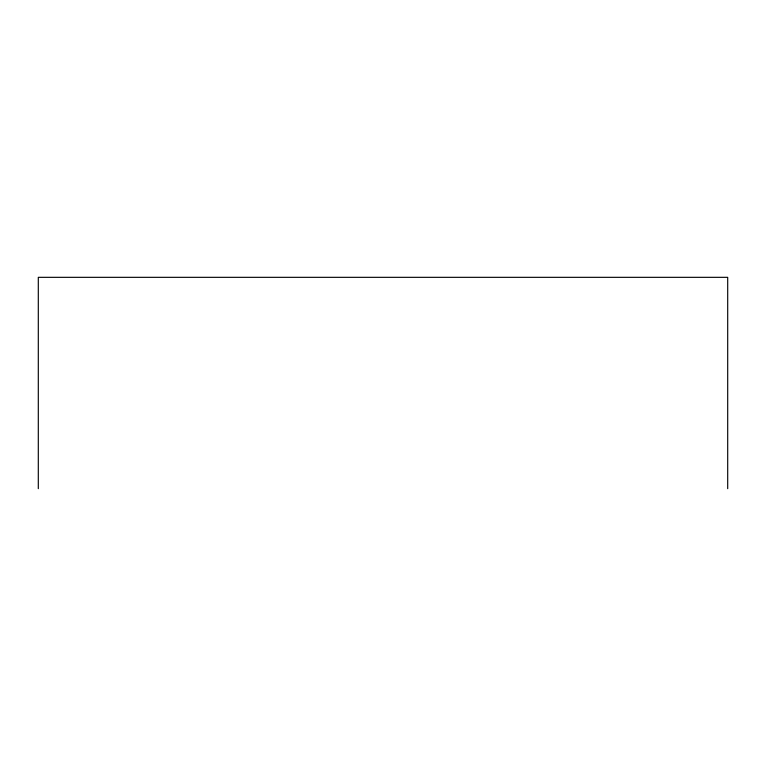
<?xml version="1.0" encoding="UTF-8"?>
<svg xmlns="http://www.w3.org/2000/svg" width="766" height="766" viewBox="0 0 766 766"><rect width="100%" height="100%" fill="white"/><g stroke="black" fill="none" stroke-linecap="round" stroke-linejoin="round"><path stroke-width="1.15" d="M727.7 488.67L727.7 277.33L38.3 277.33L38.3 488.67"/></g></svg>
